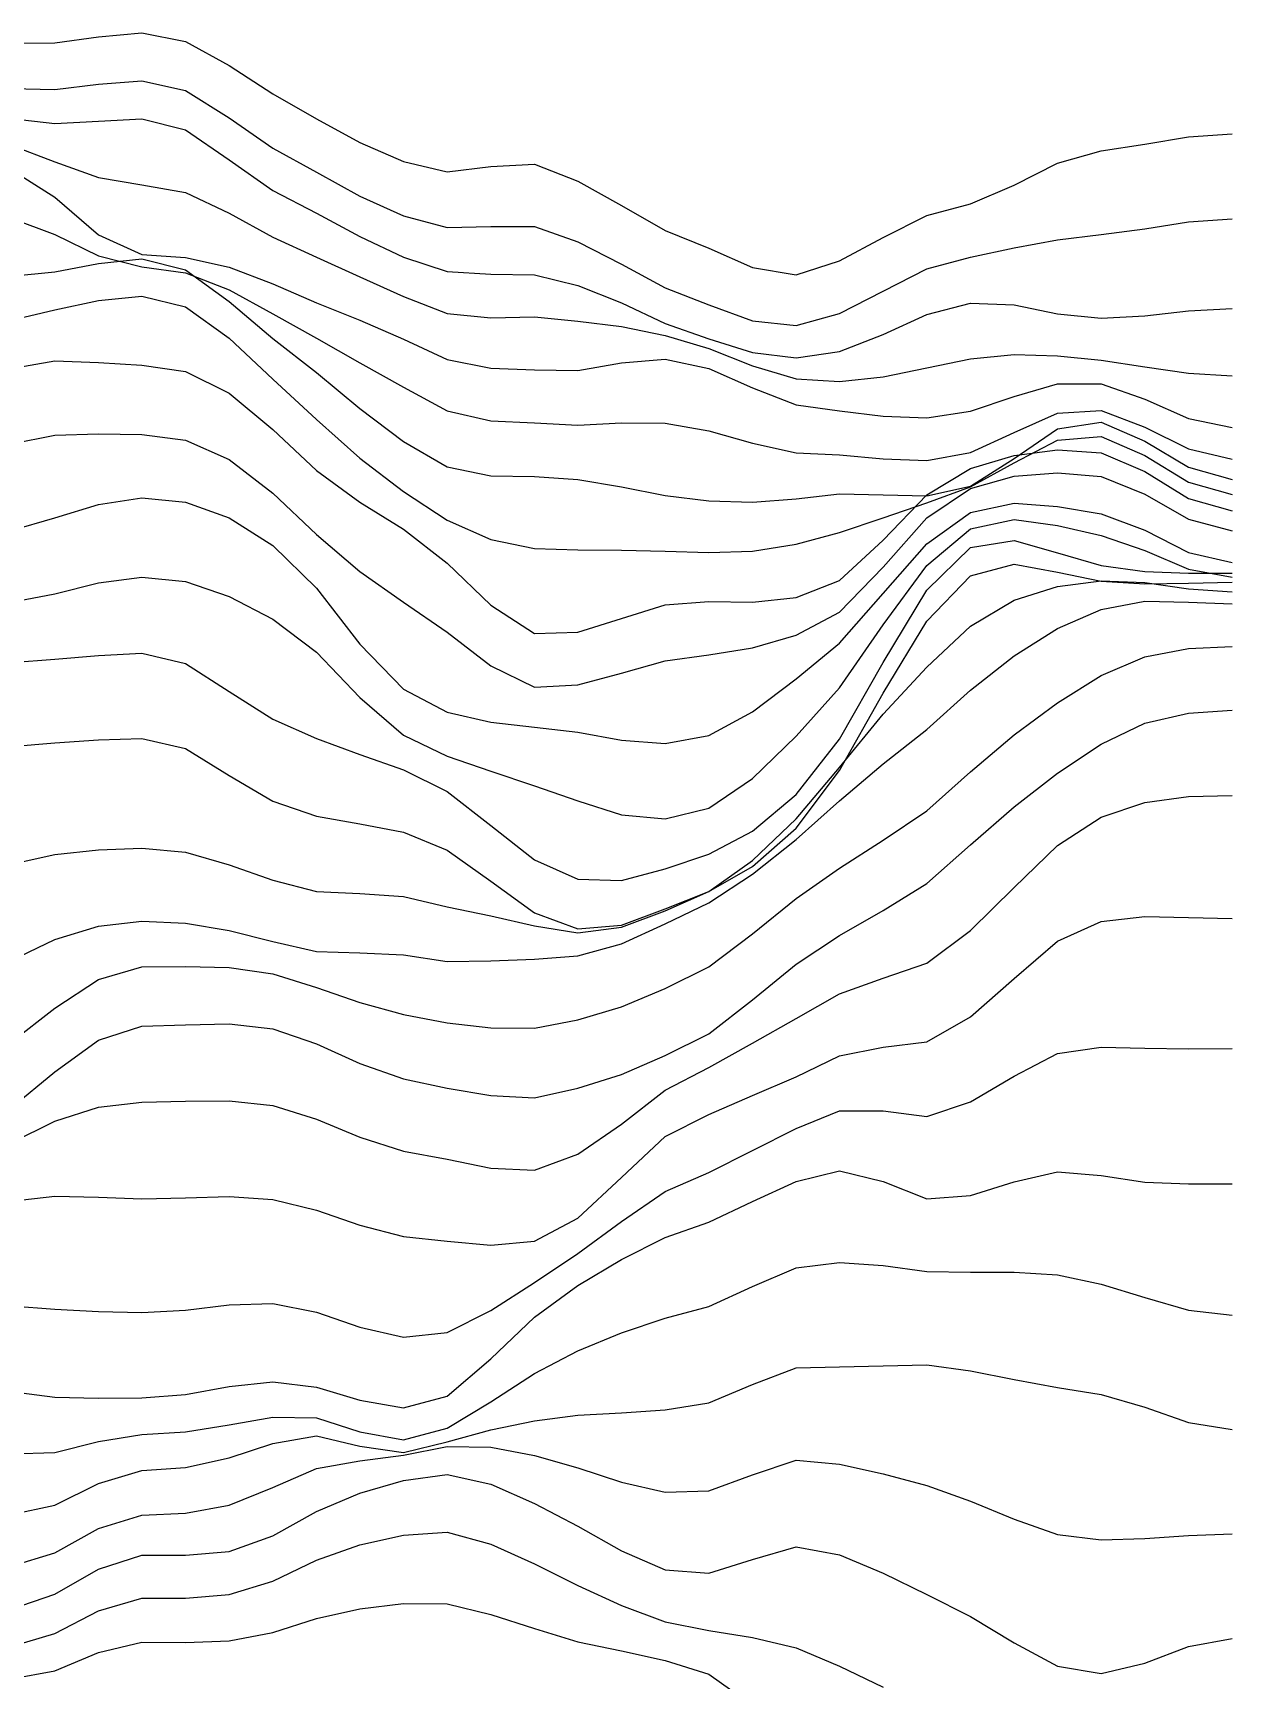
# Model space of a CAD drawing. Header units: metres. Extents: x 0 to 1200, y 54 to 769.
# Drawn here: x 1089.6 to 1200, y 594.6 to 746.2 of the extents above; entities that cross this region are included whole.
import ezdxf

# ---------------------------------------------------------------- set-up
doc = ezdxf.new("R2010")
doc.units = ezdxf.units.M

msp = doc.modelspace()

# ---------------------------------------------------------------- linework, layer by layer
for p, q in [((1091.6377, 745.2887), (1095.6511, 745.8472)), ((1095.6511, 745.8472), (1099.6646, 746.1924)), ((1099.6646, 746.1924), (1103.678, 745.4198)), ((1087.6243, 745.24225), (1091.6377, 745.2887)), ((1103.678, 745.4198), (1107.6914, 743.1992)), ((1107.6914, 743.1992), (1111.7048, 740.58185)), ((1091.6377, 740.9863), (1095.6511, 741.4641)), ((1095.6511, 741.4641), (1099.6646, 741.78455)), ((1099.6646, 741.78455), (1103.678, 740.8849)), ((1087.6243, 741.08673), (1091.6377, 740.9863)), ((1103.678, 740.8849), (1107.6914, 738.36755)), ((1111.7048, 740.58185), (1115.7183, 738.2912)), ((1087.6243, 738.32764), (1091.6377, 737.8544)), ((1095.6511, 738.07684), (1099.6646, 738.3015)), ((1099.6646, 738.3015), (1103.678, 737.2836)), ((1107.6914, 738.36755), (1111.7048, 735.6023)), ((1115.7183, 738.2912), (1119.7317, 736.10925)), ((1091.6377, 737.8544), (1095.6511, 738.07684)), ((1103.678, 737.2836), (1107.6914, 734.5099)), ((1195.9868, 736.62036), (1200.0002, 736.8957)), ((1087.6243, 735.87427), (1091.6377, 734.3325)), ((1111.7048, 735.6023), (1115.7183, 733.3705)), ((1119.7317, 736.10925), (1123.7451, 734.34985)), ((1183.9465, 734.2017), (1187.96, 735.32904)), ((1187.96, 735.32904), (1191.9734, 735.95496)), ((1191.9734, 735.95496), (1195.9868, 736.62036)), ((1087.6243, 733.62573), (1091.6377, 731.0657)), ((1091.6377, 734.3325), (1095.6511, 732.878)), ((1107.6914, 734.5099), (1111.7048, 731.6827)), ((1123.7451, 734.34985), (1127.7585, 733.4087)), ((1127.7585, 733.4087), (1131.772, 733.8869)), ((1131.772, 733.8869), (1135.7854, 734.1221)), ((1135.7854, 734.1221), (1139.7988, 732.55536)), ((1179.9331, 732.18396), (1183.9465, 734.2017)), ((1095.6511, 732.878), (1099.6646, 732.2003)), ((1099.6646, 732.2003), (1103.678, 731.51404)), ((1115.7183, 733.3705), (1119.7317, 731.1847)), ((1139.7988, 732.55536), (1143.8123, 730.32733)), ((1175.9197, 730.4813), (1179.9331, 732.18396)), ((1091.6377, 731.0657), (1095.6511, 727.616)), ((1103.678, 731.51404), (1107.6914, 729.59375)), ((1111.7048, 731.6827), (1115.7183, 729.6083)), ((1119.7317, 731.1847), (1123.7451, 729.3765)), ((1087.6243, 729.14514), (1091.6377, 727.63947)), ((1107.6914, 729.59375), (1111.7048, 727.41125)), ((1115.7183, 729.6083), (1119.7317, 727.46216)), ((1123.7451, 729.3765), (1127.7585, 728.2824)), ((1143.8123, 730.32733), (1147.8257, 728.0248)), ((1167.8928, 727.3606), (1171.9062, 729.395)), ((1171.9062, 729.395), (1175.9197, 730.4813)), ((1195.9868, 728.81775), (1200.0002, 729.0946)), ((1091.6377, 727.63947), (1095.6511, 725.6716)), ((1095.6511, 727.616), (1099.6646, 725.8169)), ((1127.7585, 728.2824), (1131.772, 728.3829)), ((1131.772, 728.3829), (1135.7854, 728.39105)), ((1135.7854, 728.39105), (1139.7988, 726.97925)), ((1147.8257, 728.0248), (1151.8391, 726.3756)), ((1183.9465, 727.1493), (1187.96, 727.6559)), ((1187.96, 727.6559), (1191.9734, 728.17755)), ((1191.9734, 728.17755), (1195.9868, 728.81775)), ((1111.7048, 727.41125), (1115.7183, 725.574)), ((1119.7317, 727.46216), (1123.7451, 725.56793)), ((1139.7988, 726.97925), (1143.8123, 724.9248)), ((1151.8391, 726.3756), (1155.8525, 724.6077)), ((1163.8794, 725.20703), (1167.8928, 727.3606)), ((1175.9197, 725.5562), (1179.9331, 726.4123)), ((1179.9331, 726.4123), (1183.9465, 727.1493)), ((1091.6377, 724.2109), (1095.6511, 724.9633)), ((1095.6511, 725.6716), (1099.6646, 724.6564)), ((1095.6511, 724.9633), (1099.6646, 725.39056)), ((1099.6646, 725.8169), (1103.678, 725.5428)), ((1099.6646, 725.39056), (1103.678, 724.38464)), ((1099.6646, 724.6564), (1103.678, 724.12964)), ((1103.678, 725.5428), (1107.6914, 724.6447)), ((1107.6914, 724.6447), (1111.7048, 723.1131)), ((1115.7183, 725.574), (1119.7317, 723.7356)), ((1123.7451, 725.56793), (1127.7585, 724.23615)), ((1143.8123, 724.9248), (1147.8257, 722.7402)), ((1155.8525, 724.6077), (1159.866, 723.9232)), ((1159.866, 723.9232), (1163.8794, 725.20703)), ((1171.9062, 724.4742), (1175.9197, 725.5562)), ((1087.6243, 723.82043), (1091.6377, 724.2109)), ((1103.678, 724.38464), (1107.6914, 721.4852)), ((1103.678, 724.12964), (1107.6914, 722.5392)), ((1111.7048, 723.1131), (1115.7183, 721.3476)), ((1119.7317, 723.7356), (1123.7451, 721.9305)), ((1127.7585, 724.23615), (1131.772, 723.9917)), ((1131.772, 723.9917), (1135.7854, 723.9412)), ((1135.7854, 723.9412), (1139.7988, 722.9624)), ((1167.8928, 722.4171), (1171.9062, 724.4742)), ((1091.6377, 720.7028), (1095.6511, 721.5608)), ((1095.6511, 721.5608), (1099.6646, 721.9556)), ((1099.6646, 721.9556), (1103.678, 720.9944)), ((1107.6914, 722.5392), (1111.7048, 720.3592)), ((1107.6914, 721.4852), (1111.7048, 718.08875)), ((1123.7451, 721.9305), (1127.7585, 720.3631)), ((1139.7988, 722.9624), (1143.8123, 721.3429)), ((1147.8257, 722.7402), (1151.8391, 721.1726)), ((1163.8794, 720.37976), (1167.8928, 722.4171)), ((1087.6243, 719.75665), (1091.6377, 720.7028)), ((1103.678, 720.9944), (1107.6914, 718.0947)), ((1111.7048, 720.3592), (1115.7183, 718.09143)), ((1115.7183, 721.3476), (1119.7317, 719.7559)), ((1127.7585, 720.3631), (1131.772, 719.98157)), ((1131.772, 719.98157), (1135.7854, 720.0677)), ((1135.7854, 720.0677), (1139.7988, 719.67664)), ((1143.8123, 721.3429), (1147.8257, 719.4677)), ((1151.8391, 721.1726), (1155.8525, 719.7131)), ((1159.866, 719.2641), (1163.8794, 720.37976)), ((1167.8928, 718.4296), (1171.9062, 720.2906)), ((1171.9062, 720.2906), (1175.9197, 721.32996)), ((1175.9197, 721.32996), (1179.9331, 721.17944)), ((1179.9331, 721.17944), (1183.9465, 720.33563)), ((1183.9465, 720.33563), (1187.96, 719.9463)), ((1187.96, 719.9463), (1191.9734, 720.1546)), ((1191.9734, 720.1546), (1195.9868, 720.62274)), ((1195.9868, 720.62274), (1200.0002, 720.84924)), ((1119.7317, 719.7559), (1123.7451, 718.02277)), ((1139.7988, 719.67664), (1143.8123, 719.19226)), ((1143.8123, 719.19226), (1147.8257, 718.3461)), ((1147.8257, 719.4677), (1151.8391, 718.045)), ((1155.8525, 719.7131), (1159.866, 719.2641)), ((1107.6914, 718.0947), (1111.7048, 714.3435)), ((1111.7048, 718.08875), (1115.7183, 714.9354)), ((1115.7183, 718.09143), (1119.7317, 715.8496)), ((1123.7451, 718.02277), (1127.7585, 716.1323)), ((1147.8257, 718.3461), (1151.8391, 717.156)), ((1151.8391, 718.045), (1155.8525, 716.79474)), ((1151.8391, 717.156), (1155.8525, 715.5446)), ((1163.8794, 716.86597), (1167.8928, 718.4296)), ((1087.6243, 715.3265), (1091.6377, 716.02045)), ((1091.6377, 716.02045), (1095.6511, 715.8569)), ((1095.6511, 715.8569), (1099.6646, 715.6263)), ((1099.6646, 715.6263), (1103.678, 715.04694)), ((1119.7317, 715.8496), (1123.7451, 713.58527)), ((1127.7585, 716.1323), (1131.772, 715.3312)), ((1139.7988, 715.13513), (1143.8123, 715.8252)), ((1143.8123, 715.8252), (1147.8257, 716.17096)), ((1147.8257, 716.17096), (1151.8391, 715.3074)), ((1155.8525, 716.79474), (1159.866, 716.3076)), ((1155.8525, 715.5446), (1159.866, 714.34985)), ((1159.866, 716.3076), (1163.8794, 716.86597)), ((1171.9062, 715.3856), (1175.9197, 716.1971)), ((1175.9197, 716.1971), (1179.9331, 716.61316)), ((1179.9331, 716.61316), (1183.9465, 716.4713)), ((1183.9465, 716.4713), (1187.96, 716.077)), ((1187.96, 716.077), (1191.9734, 715.4618)), ((1191.9734, 715.4618), (1195.9868, 714.88086)), ((1103.678, 715.04694), (1107.6914, 713.0369)), ((1111.7048, 714.3435), (1115.7183, 710.61005)), ((1115.7183, 714.9354), (1119.7317, 711.61835)), ((1131.772, 715.3312), (1135.7854, 715.19196)), ((1135.7854, 715.19196), (1139.7988, 715.13513)), ((1151.8391, 715.3074), (1155.8525, 713.534)), ((1159.866, 714.34985), (1163.8794, 714.1311)), ((1163.8794, 714.1311), (1167.8928, 714.55695)), ((1167.8928, 714.55695), (1171.9062, 715.3856)), ((1179.9331, 712.7497), (1183.9465, 713.91034)), ((1183.9465, 713.91034), (1187.96, 713.90265)), ((1187.96, 713.90265), (1191.9734, 712.5026)), ((1195.9868, 714.88086), (1200.0002, 714.6328)), ((1107.6914, 713.0369), (1111.7048, 709.6932)), ((1123.7451, 713.58527), (1127.7585, 711.42065)), ((1155.8525, 713.534), (1159.866, 711.972)), ((1175.9197, 711.3781), (1179.9331, 712.7497)), ((1191.9734, 712.5026), (1195.9868, 710.7134)), ((1119.7317, 711.61835), (1123.7451, 708.59973)), ((1127.7585, 711.42065), (1131.772, 710.5112)), ((1159.866, 711.972), (1163.8794, 711.4041)), ((1163.8794, 711.4041), (1167.8928, 710.9237)), ((1167.8928, 710.9237), (1171.9062, 710.75934)), ((1171.9062, 710.75934), (1175.9197, 711.3781)), ((1179.9331, 709.41254), (1183.9465, 711.1939)), ((1183.9465, 711.1939), (1187.96, 711.4389)), ((1187.96, 711.4389), (1191.9734, 709.92584)), ((1111.7048, 709.6932), (1115.7183, 705.9203)), ((1115.7183, 710.61005), (1119.7317, 707.0765)), ((1131.772, 710.5112), (1135.7854, 710.30975)), ((1135.7854, 710.30975), (1139.7988, 710.1139)), ((1139.7988, 710.1139), (1143.8123, 710.3039)), ((1143.8123, 710.3039), (1147.8257, 710.2725)), ((1147.8257, 710.2725), (1151.8391, 709.59265)), ((1151.8391, 709.59265), (1155.8525, 708.45105)), ((1175.9197, 707.56976), (1179.9331, 709.41254)), ((1179.9331, 707.03345), (1183.9465, 709.77057)), ((1183.9465, 709.77057), (1187.96, 710.3733)), ((1187.96, 710.3733), (1191.9734, 708.63495)), ((1191.9734, 709.92584), (1195.9868, 707.9064)), ((1195.9868, 710.7134), (1200.0002, 709.89465)), ((1087.6243, 708.38696), (1091.6377, 709.17175)), ((1091.6377, 709.17175), (1095.6511, 709.2957)), ((1095.6511, 709.2957), (1099.6646, 709.2389)), ((1099.6646, 709.2389), (1103.678, 708.73364)), ((1103.678, 708.73364), (1107.6914, 706.9295)), ((1123.7451, 708.59973), (1127.7585, 706.25104)), ((1155.8525, 708.45105), (1159.866, 707.56195)), ((1179.9331, 706.62054), (1183.9465, 708.7311)), ((1179.9331, 707.3099), (1183.9465, 707.8396)), ((1183.9465, 708.7311), (1187.96, 709.0677)), ((1183.9465, 707.8396), (1187.96, 707.56274)), ((1187.96, 709.0677), (1191.9734, 707.30457)), ((1191.9734, 708.63495), (1195.9868, 706.22577)), ((1195.9868, 707.9064), (1200.0002, 706.97565)), ((1107.6914, 706.9295), (1111.7048, 703.8283)), ((1119.7317, 707.0765), (1123.7451, 704.0055)), ((1159.866, 707.56195), (1163.8794, 707.3577)), ((1163.8794, 707.3577), (1167.8928, 706.996)), ((1167.8928, 706.996), (1171.9062, 706.8429)), ((1171.9062, 706.8429), (1175.9197, 707.56976)), ((1175.9197, 706.1042), (1179.9331, 707.3099)), ((1175.9197, 704.47406), (1179.9331, 707.03345)), ((1175.9197, 704.4116), (1179.9331, 706.62054)), ((1187.96, 707.56274), (1191.9734, 705.8243)), ((1191.9734, 707.30457), (1195.9868, 704.8446)), ((1115.7183, 705.9203), (1119.7317, 703.0152)), ((1127.7585, 706.25104), (1131.772, 705.43945)), ((1131.772, 705.43945), (1135.7854, 705.3784)), ((1135.7854, 705.3784), (1139.7988, 705.08514)), ((1139.7988, 705.08514), (1143.8123, 704.4219)), ((1171.9062, 703.68176), (1175.9197, 706.1042)), ((1175.9197, 704.2732), (1179.9331, 705.4152)), ((1179.9331, 705.4152), (1183.9465, 705.713)), ((1183.9465, 705.713), (1187.96, 705.3712)), ((1187.96, 705.3712), (1191.9734, 703.76404)), ((1191.9734, 705.8243), (1195.9868, 703.35223)), ((1195.9868, 706.22577), (1200.0002, 705.10895)), ((1195.9868, 704.8446), (1200.0002, 703.70593)), ((1095.6511, 702.79456), (1099.6646, 703.4016)), ((1099.6646, 703.4016), (1103.678, 703.00934)), ((1111.7048, 703.8283), (1115.7183, 700.0305)), ((1123.7451, 704.0055), (1127.7585, 701.3487)), ((1143.8123, 704.4219), (1147.8257, 703.63245)), ((1147.8257, 703.63245), (1151.8391, 703.13306)), ((1155.8525, 703.02075), (1159.866, 703.3186)), ((1159.866, 703.3186), (1163.8794, 703.7896)), ((1163.8794, 703.7896), (1167.8928, 703.69476)), ((1167.8928, 703.69476), (1171.9062, 703.6053)), ((1167.8928, 699.50543), (1171.9062, 703.68176)), ((1171.9062, 703.6053), (1175.9197, 704.47406)), ((1171.9062, 702.9652), (1175.9197, 704.4116)), ((1171.9062, 701.5733), (1175.9197, 704.2732)), ((1191.9734, 703.76404), (1195.9868, 701.4469)), ((1195.9868, 703.35223), (1200.0002, 702.2063)), ((1091.6377, 701.56445), (1095.6511, 702.79456)), ((1103.678, 703.00934), (1107.6914, 701.5629)), ((1119.7317, 703.0152), (1123.7451, 700.51935)), ((1151.8391, 703.13306), (1155.8525, 703.02075)), ((1167.8928, 701.5641), (1171.9062, 702.9652)), ((1171.9062, 699.173), (1175.9197, 702.0477)), ((1175.9197, 702.0477), (1179.9331, 702.91925)), ((1179.9331, 702.91925), (1183.9465, 702.6115)), ((1183.9465, 702.6115), (1187.96, 701.9354)), ((1187.96, 701.9354), (1191.9734, 700.43225)), ((1087.6243, 700.4189), (1091.6377, 701.56445)), ((1107.6914, 701.5629), (1111.7048, 699.01965)), ((1123.7451, 700.51935), (1127.7585, 697.4115)), ((1127.7585, 701.3487), (1131.772, 699.5761)), ((1163.8794, 700.2352), (1167.8928, 701.5641)), ((1167.8928, 697.0382), (1171.9062, 701.5733)), ((1171.9062, 697.1885), (1175.9197, 700.5543)), ((1175.9197, 700.5543), (1179.9331, 701.42645)), ((1179.9331, 701.42645), (1183.9465, 700.86206)), ((1183.9465, 700.86206), (1187.96, 699.95605)), ((1191.9734, 700.43225), (1195.9868, 698.3954)), ((1195.9868, 701.4469), (1200.0002, 700.37354)), ((1111.7048, 699.01965), (1115.7183, 695.0946)), ((1115.7183, 700.0305), (1119.7317, 696.6319)), ((1131.772, 699.5761), (1135.7854, 698.7587)), ((1135.7854, 698.7587), (1139.7988, 698.6343)), ((1155.8525, 698.5162), (1159.866, 699.1374)), ((1159.866, 699.1374), (1163.8794, 700.2352)), ((1163.8794, 695.80554), (1167.8928, 699.50543)), ((1167.8928, 694.60626), (1171.9062, 699.173)), ((1171.9062, 694.9099), (1175.9197, 698.8567)), ((1175.9197, 698.8567), (1179.9331, 699.4931)), ((1179.9331, 699.4931), (1183.9465, 698.3469)), ((1187.96, 699.95605), (1191.9734, 698.56165)), ((1127.7585, 697.4115), (1131.772, 693.5214)), ((1139.7988, 698.6343), (1143.8123, 698.6062)), ((1143.8123, 698.6062), (1147.8257, 698.5153)), ((1147.8257, 698.5153), (1151.8391, 698.3764)), ((1151.8391, 698.3764), (1155.8525, 698.5162)), ((1175.9197, 696.24866), (1179.9331, 697.29285)), ((1179.9331, 697.29285), (1183.9465, 696.58636)), ((1183.9465, 698.3469), (1187.96, 697.1753)), ((1191.9734, 698.56165), (1195.9868, 696.86053)), ((1195.9868, 698.3954), (1200.0002, 697.4703)), ((1095.6511, 695.5857), (1099.6646, 696.1109)), ((1099.6646, 696.1109), (1103.678, 695.6992)), ((1119.7317, 696.6319), (1123.7451, 693.815)), ((1159.866, 694.2281), (1163.8794, 695.80554)), ((1163.8794, 692.8847), (1167.8928, 697.0382)), ((1167.8928, 691.71106), (1171.9062, 697.1885)), ((1171.9062, 692.0622), (1175.9197, 696.24866)), ((1183.9465, 696.58636), (1187.96, 695.7496)), ((1183.9465, 695.26013), (1187.96, 695.77026)), ((1187.96, 697.1753), (1191.9734, 696.64624)), ((1187.96, 695.77026), (1191.9734, 695.6326)), ((1187.96, 695.7496), (1191.9734, 695.49835)), ((1191.9734, 696.64624), (1195.9868, 696.4779)), ((1195.9868, 696.86053), (1200.0002, 696.1148)), ((1195.9868, 696.4779), (1200.0002, 696.48175)), ((1087.6243, 693.8013), (1091.6377, 694.5854)), ((1091.6377, 694.5854), (1095.6511, 695.5857)), ((1103.678, 695.6992), (1107.6914, 694.32544)), ((1107.6914, 694.32544), (1111.7048, 692.24176)), ((1115.7183, 695.0946), (1119.7317, 689.9496)), ((1155.8525, 693.81604), (1159.866, 694.2281)), ((1163.8794, 690.0359), (1167.8928, 694.60626)), ((1167.8928, 688.2617), (1171.9062, 694.9099)), ((1179.9331, 693.9853), (1183.9465, 695.26013)), ((1191.9734, 695.6326), (1195.9868, 695.0417)), ((1191.9734, 695.49835), (1195.9868, 695.55054)), ((1195.9868, 695.55054), (1200.0002, 695.6418)), ((1195.9868, 695.0417), (1200.0002, 694.751)), ((1123.7451, 693.815), (1127.7585, 691.0408)), ((1131.772, 693.5214), (1135.7854, 690.94257)), ((1143.8123, 692.32306), (1147.8257, 693.5801)), ((1147.8257, 693.5801), (1151.8391, 693.8599)), ((1151.8391, 693.8599), (1155.8525, 693.81604)), ((1159.866, 690.7686), (1163.8794, 692.8847)), ((1175.9197, 691.58734), (1179.9331, 693.9853)), ((1183.9465, 691.3812), (1187.96, 693.13586)), ((1187.96, 693.13586), (1191.9734, 693.91187)), ((1191.9734, 693.91187), (1195.9868, 693.8071)), ((1195.9868, 693.8071), (1200.0002, 693.6591)), ((1111.7048, 692.24176), (1115.7183, 689.1946)), ((1139.7988, 691.04175), (1143.8123, 692.32306)), ((1163.8794, 685.9385), (1167.8928, 691.71106)), ((1167.8928, 685.4242), (1171.9062, 692.0622)), ((1171.9062, 687.843), (1175.9197, 691.58734)), ((1179.9331, 688.8793), (1183.9465, 691.3812)), ((1119.7317, 689.9496), (1123.7451, 685.7982)), ((1127.7585, 691.0408), (1131.772, 687.9451)), ((1135.7854, 690.94257), (1139.7988, 691.04175)), ((1155.8525, 689.61285), (1159.866, 690.7686)), ((1159.866, 686.74194), (1163.8794, 690.0359)), ((1195.9868, 689.53796), (1200.0002, 689.7349)), ((1087.6243, 688.25354), (1091.6377, 688.56226)), ((1091.6377, 688.56226), (1095.6511, 688.91486)), ((1095.6511, 688.91486), (1099.6646, 689.1038)), ((1099.6646, 689.1038), (1103.678, 688.16797)), ((1103.678, 688.16797), (1107.6914, 685.6042)), ((1115.7183, 689.1946), (1119.7317, 685.0239)), ((1143.8123, 687.26605), (1147.8257, 688.40985)), ((1147.8257, 688.40985), (1151.8391, 688.9781)), ((1151.8391, 688.9781), (1155.8525, 689.61285)), ((1163.8794, 681.2131), (1167.8928, 688.2617)), ((1175.9197, 685.718), (1179.9331, 688.8793)), ((1187.96, 687.06024), (1191.9734, 688.79034)), ((1191.9734, 688.79034), (1195.9868, 689.53796)), ((1131.772, 687.9451), (1135.7854, 686.0018)), ((1139.7988, 686.20416), (1143.8123, 687.26605)), ((1155.8525, 683.7049), (1159.866, 686.74194)), ((1167.8928, 683.5095), (1171.9062, 687.843)), ((1183.9465, 684.5593), (1187.96, 687.06024)), ((1107.6914, 685.6042), (1111.7048, 683.0522)), ((1123.7451, 685.7982), (1127.7585, 683.68207)), ((1135.7854, 686.0018), (1139.7988, 686.20416)), ((1159.866, 681.47784), (1163.8794, 685.9385)), ((1163.8794, 678.3278), (1167.8928, 685.4242)), ((1171.9062, 682.1083), (1175.9197, 685.718)), ((1119.7317, 685.0239), (1123.7451, 681.5726)), ((1127.7585, 683.68207), (1131.772, 682.7544)), ((1151.8391, 681.53577), (1155.8525, 683.7049)), ((1179.9331, 681.59076), (1183.9465, 684.5593)), ((1191.9734, 682.6611), (1195.9868, 683.5975)), ((1195.9868, 683.5975), (1200.0002, 683.8747)), ((1111.7048, 683.0522), (1115.7183, 681.2778)), ((1131.772, 682.7544), (1135.7854, 682.3016)), ((1135.7854, 682.3016), (1139.7988, 681.84357)), ((1163.8794, 678.5895), (1167.8928, 683.5095)), ((1167.8928, 678.9367), (1171.9062, 682.1083)), ((1187.96, 680.7458), (1191.9734, 682.6611)), ((1087.6243, 680.53674), (1091.6377, 680.8796)), ((1091.6377, 680.8796), (1095.6511, 681.149)), ((1095.6511, 681.149), (1099.6646, 681.27814)), ((1099.6646, 681.27814), (1103.678, 680.3581)), ((1115.7183, 681.2778), (1119.7317, 679.7969)), ((1123.7451, 681.5726), (1127.7585, 679.63556)), ((1139.7988, 681.84357), (1143.8123, 681.1061)), ((1143.8123, 681.1061), (1147.8257, 680.81226)), ((1147.8257, 680.81226), (1151.8391, 681.53577)), ((1155.8525, 677.5797), (1159.866, 681.47784)), ((1159.866, 676.11176), (1163.8794, 681.2131)), ((1175.9197, 678.1849), (1179.9331, 681.59076)), ((1183.9465, 678.0888), (1187.96, 680.7458)), ((1103.678, 680.3581), (1107.6914, 677.8673)), ((1119.7317, 679.7969), (1123.7451, 678.3805)), ((1127.7585, 679.63556), (1131.772, 678.24677)), ((1107.6914, 677.8673), (1111.7048, 675.48773)), ((1123.7451, 678.3805), (1127.7585, 676.3913)), ((1131.772, 678.24677), (1135.7854, 676.8964)), ((1151.8391, 674.8528), (1155.8525, 677.5797)), ((1159.866, 673.87866), (1163.8794, 678.5895)), ((1159.866, 673.009), (1163.8794, 678.3278)), ((1163.8794, 675.51654), (1167.8928, 678.9367)), ((1171.9062, 674.5961), (1175.9197, 678.1849)), ((1179.9331, 674.96436), (1183.9465, 678.0888)), ((1127.7585, 676.3913), (1131.772, 673.2683)), ((1135.7854, 676.8964), (1139.7988, 675.522)), ((1155.8525, 672.7324), (1159.866, 676.11176)), ((1195.9868, 675.9127), (1200.0002, 676.03314)), ((1111.7048, 675.48773), (1115.7183, 674.125)), ((1139.7988, 675.522), (1143.8123, 674.2466)), ((1147.8257, 673.8645), (1151.8391, 674.8528)), ((1159.866, 671.9666), (1163.8794, 675.51654)), ((1167.8928, 671.9083), (1171.9062, 674.5961)), ((1175.9197, 671.4729), (1179.9331, 674.96436)), ((1187.96, 674.0195), (1191.9734, 675.39075)), ((1191.9734, 675.39075), (1195.9868, 675.9127)), ((1115.7183, 674.125), (1119.7317, 673.4153)), ((1119.7317, 673.4153), (1123.7451, 672.6515)), ((1131.772, 673.2683), (1135.7854, 670.0988)), ((1143.8123, 674.2466), (1147.8257, 673.8645)), ((1155.8525, 670.0388), (1159.866, 673.87866)), ((1155.8525, 669.47455), (1159.866, 673.009)), ((1183.9465, 671.419), (1187.96, 674.0195)), ((1123.7451, 672.6515), (1127.7585, 670.9801)), ((1151.8391, 670.60834), (1155.8525, 672.7324)), ((1155.8525, 668.79016), (1159.866, 671.9666)), ((1163.8794, 669.3251), (1167.8928, 671.9083)), ((1171.9062, 667.93616), (1175.9197, 671.4729)), ((1087.6243, 669.7056), (1091.6377, 670.58984)), ((1091.6377, 670.58984), (1095.6511, 671.0317)), ((1095.6511, 671.0317), (1099.6646, 671.1738)), ((1099.6646, 671.1738), (1103.678, 670.7908)), ((1103.678, 670.7908), (1107.6914, 669.63965)), ((1127.7585, 670.9801), (1131.772, 668.1344)), ((1135.7854, 670.0988), (1139.7988, 668.32416)), ((1147.8257, 669.2596), (1151.8391, 670.60834)), ((1151.8391, 667.19324), (1155.8525, 670.0388)), ((1179.9331, 667.5405), (1183.9465, 671.419)), ((1107.6914, 669.63965), (1111.7048, 668.23083)), ((1143.8123, 668.2002), (1147.8257, 669.2596)), ((1151.8391, 667.18384), (1155.8525, 669.47455)), ((1151.8391, 666.1279), (1155.8525, 668.79016)), ((1159.866, 666.52734), (1163.8794, 669.3251)), ((1111.7048, 668.23083), (1115.7183, 667.1857)), ((1115.7183, 667.1857), (1119.7317, 667.0145)), ((1119.7317, 667.0145), (1123.7451, 666.7266)), ((1131.772, 668.1344), (1135.7854, 665.21594)), ((1139.7988, 668.32416), (1143.8123, 668.2002)), ((1147.8257, 665.4032), (1151.8391, 667.19324)), ((1147.8257, 665.58704), (1151.8391, 667.18384)), ((1167.8928, 665.4525), (1171.9062, 667.93616)), ((1175.9197, 663.58386), (1179.9331, 667.5405)), ((1123.7451, 666.7266), (1127.7585, 665.765)), ((1127.7585, 665.765), (1131.772, 664.9496)), ((1143.8123, 664.0729), (1147.8257, 665.58704)), ((1143.8123, 663.89343), (1147.8257, 665.4032)), ((1147.8257, 664.2145), (1151.8391, 666.1279)), ((1155.8525, 663.2813), (1159.866, 666.52734)), ((1163.8794, 663.12744), (1167.8928, 665.4525)), ((1091.6377, 662.76746), (1095.6511, 663.99664)), ((1095.6511, 663.99664), (1099.6646, 664.46277)), ((1099.6646, 664.46277), (1103.678, 664.2695)), ((1103.678, 664.2695), (1107.6914, 663.59796)), ((1131.772, 664.9496), (1135.7854, 664.01483)), ((1135.7854, 665.21594), (1139.7988, 663.7456)), ((1135.7854, 664.01483), (1139.7988, 663.38635)), ((1139.7988, 663.7456), (1143.8123, 664.0729)), ((1139.7988, 663.38635), (1143.8123, 663.89343)), ((1143.8123, 662.36505), (1147.8257, 664.2145)), ((1183.9465, 662.619), (1187.96, 664.4125)), ((1187.96, 664.4125), (1191.9734, 664.8871)), ((1191.9734, 664.8871), (1195.9868, 664.8037)), ((1195.9868, 664.8037), (1200.0002, 664.7095)), ((1087.6243, 660.84125), (1091.6377, 662.76746)), ((1107.6914, 663.59796), (1111.7048, 662.5784)), ((1111.7048, 662.5784), (1115.7183, 661.65924)), ((1151.8391, 660.2497), (1155.8525, 663.2813)), ((1159.866, 660.5005), (1163.8794, 663.12744)), ((1171.9062, 660.5851), (1175.9197, 663.58386)), ((1179.9331, 659.17474), (1183.9465, 662.619)), ((1115.7183, 661.65924), (1119.7317, 661.5537)), ((1119.7317, 661.5537), (1123.7451, 661.3652)), ((1123.7451, 661.3652), (1127.7585, 660.74316)), ((1131.772, 660.80176), (1135.7854, 660.94617)), ((1135.7854, 660.94617), (1139.7988, 661.2536)), ((1139.7988, 661.2536), (1143.8123, 662.36505)), ((1095.6511, 659.0758), (1099.6646, 660.2439)), ((1099.6646, 660.2439), (1103.678, 660.2877)), ((1103.678, 660.2877), (1107.6914, 660.1973)), ((1107.6914, 660.1973), (1111.7048, 659.6025)), ((1111.7048, 659.6025), (1115.7183, 658.34033)), ((1127.7585, 660.74316), (1131.772, 660.80176)), ((1147.8257, 658.2677), (1151.8391, 660.2497)), ((1155.8525, 657.2236), (1159.866, 660.5005)), ((1167.8928, 659.2219), (1171.9062, 660.5851)), ((1091.6377, 656.4422), (1095.6511, 659.0758)), ((1115.7183, 658.34033), (1119.7317, 656.97595)), ((1143.8123, 656.55804), (1147.8257, 658.2677)), ((1163.8794, 657.7538), (1167.8928, 659.2219)), ((1175.9197, 655.6439), (1179.9331, 659.17474)), ((1087.6243, 653.3183), (1091.6377, 656.4422)), ((1119.7317, 656.97595), (1123.7451, 655.8639)), ((1139.7988, 655.3888), (1143.8123, 656.55804)), ((1151.8391, 654.099), (1155.8525, 657.2236)), ((1159.866, 655.4849), (1163.8794, 657.7538)), ((1095.6511, 653.49677), (1099.6646, 654.8025)), ((1099.6646, 654.8025), (1103.678, 654.9221)), ((1103.678, 654.9221), (1107.6914, 655.01874)), ((1107.6914, 655.01874), (1111.7048, 654.55945)), ((1123.7451, 655.8639), (1127.7585, 655.1015)), ((1127.7585, 655.1015), (1131.772, 654.6511)), ((1135.7854, 654.6017), (1139.7988, 655.3888)), ((1155.8525, 653.21606), (1159.866, 655.4849)), ((1171.9062, 653.3518), (1175.9197, 655.6439)), ((1091.6377, 650.59644), (1095.6511, 653.49677)), ((1111.7048, 654.55945), (1115.7183, 653.1749)), ((1131.772, 654.6511), (1135.7854, 654.6017)), ((1147.8257, 652.09485), (1151.8391, 654.099)), ((1167.8928, 652.85767), (1171.9062, 653.3518)), ((1115.7183, 653.1749), (1119.7317, 651.3714)), ((1143.8123, 650.3544), (1147.8257, 652.09485)), ((1151.8391, 650.99817), (1155.8525, 653.21606)), ((1159.866, 650.12213), (1163.8794, 652.0537)), ((1163.8794, 652.0537), (1167.8928, 652.85767)), ((1179.9331, 650.20087), (1183.9465, 652.2843)), ((1183.9465, 652.2843), (1187.96, 652.87286)), ((1187.96, 652.87286), (1191.9734, 652.77594)), ((1191.9734, 652.77594), (1195.9868, 652.722)), ((1195.9868, 652.722), (1200.0002, 652.72577)), ((1087.6243, 647.2686), (1091.6377, 650.59644)), ((1119.7317, 651.3714), (1123.7451, 649.9353)), ((1139.7988, 649.101), (1143.8123, 650.3544)), ((1147.8257, 648.9161), (1151.8391, 650.99817)), ((1123.7451, 649.9353), (1127.7585, 649.10205)), ((1127.7585, 649.10205), (1131.772, 648.3997)), ((1135.7854, 648.1942), (1139.7988, 649.101)), ((1143.8123, 645.7905), (1147.8257, 648.9161)), ((1155.8525, 648.4026), (1159.866, 650.12213)), ((1175.9197, 647.826), (1179.9331, 650.20087)), ((1091.6377, 646.06604), (1095.6511, 647.32996)), ((1095.6511, 647.32996), (1099.6646, 647.80475)), ((1099.6646, 647.80475), (1103.678, 647.88824)), ((1103.678, 647.88824), (1107.6914, 647.92865)), ((1107.6914, 647.92865), (1111.7048, 647.493)), ((1111.7048, 647.493), (1115.7183, 646.24176)), ((1131.772, 648.3997), (1135.7854, 648.1942)), ((1151.8391, 646.679), (1155.8525, 648.4026)), ((1171.9062, 646.4689), (1175.9197, 647.826)), ((1087.6243, 644.0637), (1091.6377, 646.06604)), ((1115.7183, 646.24176), (1119.7317, 644.5915)), ((1139.7988, 643.00134), (1143.8123, 645.7905)), ((1147.8257, 644.6488), (1151.8391, 646.679)), ((1159.866, 645.38245), (1163.8794, 647.0161)), ((1163.8794, 647.0161), (1167.8928, 646.9897)), ((1167.8928, 646.9897), (1171.9062, 646.4689)), ((1119.7317, 644.5915), (1123.7451, 643.3036)), ((1143.8123, 640.85724), (1147.8257, 644.6488)), ((1155.8525, 643.3487), (1159.866, 645.38245)), ((1123.7451, 643.3036), (1127.7585, 642.5439)), ((1135.7854, 641.5443), (1139.7988, 643.00134)), ((1151.8391, 641.31903), (1155.8525, 643.3487)), ((1127.7585, 642.5439), (1131.772, 641.7309)), ((1131.772, 641.7309), (1135.7854, 641.5443)), ((1147.8257, 639.57764), (1151.8391, 641.31903)), ((1159.866, 640.49133), (1163.8794, 641.4908)), ((1163.8794, 641.4908), (1167.8928, 640.49457)), ((1179.9331, 640.4563), (1183.9465, 641.391)), ((1183.9465, 641.391), (1187.96, 641.04065)), ((1139.7988, 637.1399), (1143.8123, 640.85724)), ((1155.8525, 638.6672), (1159.866, 640.49133)), ((1167.8928, 640.49457), (1171.9062, 638.9037)), ((1175.9197, 639.20557), (1179.9331, 640.4563)), ((1187.96, 641.04065), (1191.9734, 640.4386)), ((1191.9734, 640.4386), (1195.9868, 640.28253)), ((1195.9868, 640.28253), (1200.0002, 640.29803)), ((1087.6243, 638.67773), (1091.6377, 639.16077)), ((1091.6377, 639.16077), (1095.6511, 639.0439)), ((1095.6511, 639.0439), (1099.6646, 638.8924)), ((1099.6646, 638.8924), (1103.678, 638.9919)), ((1103.678, 638.9919), (1107.6914, 639.1172)), ((1107.6914, 639.1172), (1111.7048, 638.8545)), ((1111.7048, 638.8545), (1115.7183, 637.85596)), ((1143.8123, 636.82764), (1147.8257, 639.57764)), ((1151.8391, 636.7513), (1155.8525, 638.6672)), ((1171.9062, 638.9037), (1175.9197, 639.20557)), ((1115.7183, 637.85596), (1119.7317, 636.47174)), ((1135.7854, 635.00726), (1139.7988, 637.1399)), ((1139.7988, 633.8804), (1143.8123, 636.82764)), ((1147.8257, 635.3445), (1151.8391, 636.7513)), ((1119.7317, 636.47174), (1123.7451, 635.4504)), ((1123.7451, 635.4504), (1127.7585, 635.004)), ((1143.8123, 633.331), (1147.8257, 635.3445)), ((1127.7585, 635.004), (1131.772, 634.6308)), ((1131.772, 634.6308), (1135.7854, 635.00726)), ((1135.7854, 631.2168), (1139.7988, 633.8804)), ((1139.7988, 630.92), (1143.8123, 633.331)), ((1155.8525, 630.84906), (1159.866, 632.5434)), ((1159.866, 632.5434), (1163.8794, 633.057)), ((1163.8794, 633.057), (1167.8928, 632.7623)), ((1167.8928, 632.7623), (1171.9062, 632.2326)), ((1171.9062, 632.2326), (1175.9197, 632.1462)), ((1175.9197, 632.1462), (1179.9331, 632.15173)), ((1179.9331, 632.15173), (1183.9465, 631.91205)), ((1131.772, 628.6202), (1135.7854, 631.2168)), ((1135.7854, 628.0261), (1139.7988, 630.92)), ((1151.8391, 628.9997), (1155.8525, 630.84906)), ((1183.9465, 631.91205), (1187.96, 631.06445)), ((1187.96, 631.06445), (1191.9734, 629.81903)), ((1087.6243, 629.0629), (1091.6377, 628.76245)), ((1103.678, 628.6735), (1107.6914, 629.1453)), ((1107.6914, 629.1453), (1111.7048, 629.26074)), ((1111.7048, 629.26074), (1115.7183, 628.4811)), ((1191.9734, 629.81903), (1195.9868, 628.6633)), ((1091.6377, 628.76245), (1095.6511, 628.53125)), ((1095.6511, 628.53125), (1099.6646, 628.4507)), ((1099.6646, 628.4507), (1103.678, 628.6735)), ((1115.7183, 628.4811), (1119.7317, 627.09766)), ((1127.7585, 626.5907), (1131.772, 628.6202)), ((1131.772, 624.1912), (1135.7854, 628.0261)), ((1143.8123, 626.5846), (1147.8257, 627.93616)), ((1147.8257, 627.93616), (1151.8391, 628.9997)), ((1195.9868, 628.6633), (1200.0002, 628.1979)), ((1119.7317, 627.09766), (1123.7451, 626.1688)), ((1123.7451, 626.1688), (1127.7585, 626.5907)), ((1139.7988, 624.9243), (1143.8123, 626.5846)), ((1135.7854, 622.8198), (1139.7988, 624.9243)), ((1127.7585, 620.75146), (1131.772, 624.1912)), ((1155.8525, 621.82983), (1159.866, 623.3586)), ((1159.866, 623.3586), (1163.8794, 623.4588)), ((1163.8794, 623.4588), (1167.8928, 623.5483)), ((1167.8928, 623.5483), (1171.9062, 623.62256)), ((1171.9062, 623.62256), (1175.9197, 623.08704)), ((1175.9197, 623.08704), (1179.9331, 622.27966)), ((1103.678, 620.8986), (1107.6914, 621.63184)), ((1107.6914, 621.63184), (1111.7048, 622.07745)), ((1111.7048, 622.07745), (1115.7183, 621.58374)), ((1115.7183, 621.58374), (1119.7317, 620.37067)), ((1131.772, 620.2134), (1135.7854, 622.8198)), ((1151.8391, 620.13116), (1155.8525, 621.82983)), ((1179.9331, 622.27966), (1183.9465, 621.55695)), ((1183.9465, 621.55695), (1187.96, 620.8918)), ((1087.6243, 621.17365), (1091.6377, 620.65515)), ((1091.6377, 620.65515), (1095.6511, 620.5479)), ((1095.6511, 620.5479), (1099.6646, 620.5881)), ((1099.6646, 620.5881), (1103.678, 620.8986)), ((1119.7317, 620.37067), (1123.7451, 619.6715)), ((1123.7451, 619.6715), (1127.7585, 620.75146)), ((1127.7585, 617.8125), (1131.772, 620.2134)), ((1147.8257, 619.5017), (1151.8391, 620.13116)), ((1187.96, 620.8918), (1191.9734, 619.74817)), ((1107.6914, 618.11176), (1111.7048, 618.8135)), ((1111.7048, 618.8135), (1115.7183, 618.74554)), ((1115.7183, 618.74554), (1119.7317, 617.47015)), ((1131.772, 617.63403), (1135.7854, 618.4733)), ((1135.7854, 618.4733), (1139.7988, 618.98627)), ((1139.7988, 618.98627), (1143.8123, 619.21875)), ((1143.8123, 619.21875), (1147.8257, 619.5017)), ((1191.9734, 619.74817), (1195.9868, 618.3105)), ((1095.6511, 616.575), (1099.6646, 617.2286)), ((1099.6646, 617.2286), (1103.678, 617.4675)), ((1103.678, 617.4675), (1107.6914, 618.11176)), ((1111.7048, 616.38226), (1115.7183, 617.0852)), ((1115.7183, 617.0852), (1119.7317, 616.1459)), ((1119.7317, 617.47015), (1123.7451, 616.7359)), ((1123.7451, 616.7359), (1127.7585, 617.8125)), ((1127.7585, 616.53705), (1131.772, 617.63403)), ((1195.9868, 618.3105), (1200.0002, 617.66266)), ((1087.6243, 615.4467), (1091.6377, 615.56714)), ((1091.6377, 615.56714), (1095.6511, 616.575)), ((1107.6914, 615.0611), (1111.7048, 616.38226)), ((1119.7317, 616.1459), (1123.7451, 615.5738)), ((1123.7451, 615.5738), (1127.7585, 616.53705)), ((1123.7451, 615.3054), (1127.7585, 616.12616)), ((1127.7585, 616.12616), (1131.772, 616.06714)), ((1131.772, 616.06714), (1135.7854, 615.29364)), ((1095.6511, 612.7204), (1099.6646, 613.8905)), ((1099.6646, 613.8905), (1103.678, 614.1742)), ((1103.678, 614.1742), (1107.6914, 615.0611)), ((1111.7048, 612.3276), (1115.7183, 614.09717)), ((1115.7183, 614.09717), (1119.7317, 614.78503)), ((1119.7317, 614.78503), (1123.7451, 615.3054)), ((1135.7854, 615.29364), (1139.7988, 614.16296)), ((1139.7988, 614.16296), (1143.8123, 612.82965)), ((1155.8525, 613.51776), (1159.866, 614.8546)), ((1159.866, 614.8546), (1163.8794, 614.49225)), ((1163.8794, 614.49225), (1167.8928, 613.58856)), ((1091.6377, 610.7159), (1095.6511, 612.7204)), ((1119.7317, 611.81323), (1123.7451, 612.9787)), ((1123.7451, 612.9787), (1127.7585, 613.542)), ((1127.7585, 613.542), (1131.772, 612.63995)), ((1131.772, 612.63995), (1135.7854, 610.8585)), ((1143.8123, 612.82965), (1147.8257, 611.90814)), ((1151.8391, 612.03906), (1155.8525, 613.51776)), ((1167.8928, 613.58856), (1171.9062, 612.514)), ((1171.9062, 612.514), (1175.9197, 611.0911)), ((1107.6914, 610.7291), (1111.7048, 612.3276)), ((1115.7183, 610.1273), (1119.7317, 611.81323)), ((1135.7854, 610.8585), (1139.7988, 608.7851)), ((1147.8257, 611.90814), (1151.8391, 612.03906)), ((1175.9197, 611.0911), (1179.9331, 609.4206)), ((1087.6243, 609.857), (1091.6377, 610.7159)), ((1095.6511, 608.56067), (1099.6646, 609.80927)), ((1099.6646, 609.80927), (1103.678, 609.9867)), ((1103.678, 609.9867), (1107.6914, 610.7291)), ((1111.7048, 607.8835), (1115.7183, 610.1273)), ((1179.9331, 609.4206), (1183.9465, 608.02856)), ((1091.6377, 606.33167), (1095.6511, 608.56067)), ((1107.6914, 606.45044), (1111.7048, 607.8835)), ((1119.7317, 607.0529), (1123.7451, 607.9536)), ((1123.7451, 607.9536), (1127.7585, 608.2192)), ((1127.7585, 608.2192), (1131.772, 607.1209)), ((1139.7988, 608.7851), (1143.8123, 606.51013)), ((1183.9465, 608.02856), (1187.96, 607.52)), ((1191.9734, 607.65845), (1195.9868, 607.9365)), ((1195.9868, 607.9365), (1200.0002, 608.071)), ((1087.6243, 605.1129), (1091.6377, 606.33167)), ((1103.678, 606.10754), (1107.6914, 606.45044)), ((1115.7183, 605.64105), (1119.7317, 607.0529)), ((1131.772, 607.1209), (1135.7854, 605.3057)), ((1143.8123, 606.51013), (1147.8257, 604.77563)), ((1155.8525, 605.7256), (1159.866, 606.89154)), ((1159.866, 606.89154), (1163.8794, 606.15137)), ((1187.96, 607.52), (1191.9734, 607.65845)), ((1091.6377, 602.5278), (1095.6511, 604.8379)), ((1095.6511, 604.8379), (1099.6646, 606.1073)), ((1099.6646, 606.1073), (1103.678, 606.10754)), ((1111.7048, 603.7314), (1115.7183, 605.64105)), ((1135.7854, 605.3057), (1139.7988, 603.3374)), ((1147.8257, 604.77563), (1151.8391, 604.47046)), ((1151.8391, 604.47046), (1155.8525, 605.7256)), ((1163.8794, 606.15137), (1167.8928, 604.45044)), ((1107.6914, 602.5), (1111.7048, 603.7314)), ((1139.7988, 603.3374), (1143.8123, 601.4851)), ((1167.8928, 604.45044), (1171.9062, 602.4964)), ((1087.6243, 601.1422), (1091.6377, 602.5278)), ((1095.6511, 600.9994), (1099.6646, 602.15704)), ((1099.6646, 602.15704), (1103.678, 602.17145)), ((1103.678, 602.17145), (1107.6914, 602.5)), ((1171.9062, 602.4964), (1175.9197, 600.46436)), ((1091.6377, 598.9094), (1095.6511, 600.9994)), ((1111.7048, 599.0009), (1115.7183, 600.2798)), ((1115.7183, 600.2798), (1119.7317, 601.1765)), ((1119.7317, 601.1765), (1123.7451, 601.6693)), ((1123.7451, 601.6693), (1127.7585, 601.65015)), ((1127.7585, 601.65015), (1131.772, 600.66864)), ((1131.772, 600.66864), (1135.7854, 599.3606)), ((1143.8123, 601.4851), (1147.8257, 599.98254)), ((1175.9197, 600.46436), (1179.9331, 598.0613)), ((1087.6243, 597.7058), (1091.6377, 598.9094)), ((1107.6914, 598.234), (1111.7048, 599.0009)), ((1135.7854, 599.3606), (1139.7988, 598.1385)), ((1147.8257, 599.98254), (1151.8391, 599.18695)), ((1151.8391, 599.18695), (1155.8525, 598.5312)), ((1095.6511, 597.1476), (1099.6646, 598.1081)), ((1099.6646, 598.1081), (1103.678, 598.08685)), ((1103.678, 598.08685), (1107.6914, 598.234)), ((1139.7988, 598.1385), (1143.8123, 597.30585)), ((1143.8123, 597.30585), (1147.8257, 596.42535)), ((1155.8525, 598.5312), (1159.866, 597.57544)), ((1159.866, 597.57544), (1163.8794, 595.8979)), ((1179.9331, 598.0613), (1183.9465, 595.9113)), ((1191.9734, 596.1769), (1195.9868, 597.71436)), ((1195.9868, 597.71436), (1200.0002, 598.4437)), ((1091.6377, 595.4818), (1095.6511, 597.1476)), ((1147.8257, 596.42535), (1151.8391, 595.1757)), ((1163.8794, 595.8979), (1167.8928, 593.9803)), ((1183.9465, 595.9113), (1187.96, 595.2395)), ((1187.96, 595.2395), (1191.9734, 596.1769)), ((1087.6243, 594.72156), (1091.6377, 595.4818)), ((1151.8391, 595.1757), (1155.8525, 592.3159))]:
    msp.add_line(p, q)

doc.saveas('drawing.dxf')
